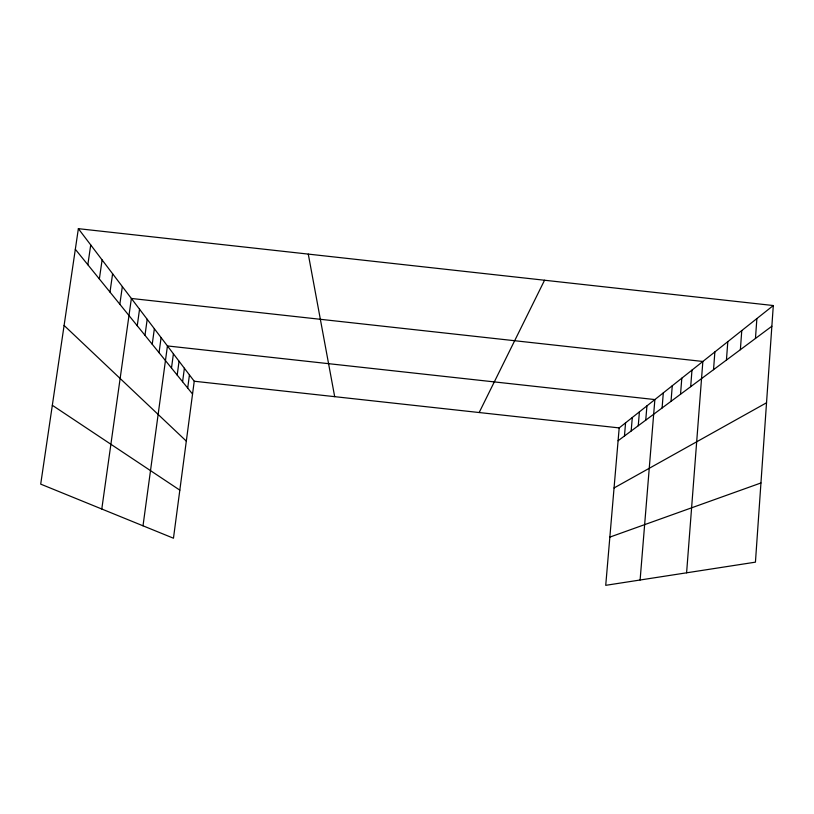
<?xml version="1.0" encoding="UTF-8"?>
<svg xmlns="http://www.w3.org/2000/svg" width="814" height="814" viewBox="0 0 814 814"><rect width="100%" height="100%" fill="white"/><g stroke="black" fill="none" stroke-linecap="round" stroke-linejoin="round"><path stroke-width="1.22" d="M773.3 305.535L755.433 562.159L605.728 585.327L619.189 427.91L773.3 305.535L78.368 228.673L40.7 484.127L173.463 538.217L194.241 381.237L78.368 228.673M755.463 338.461L756.878 318.579M740.374 349.694L741.768 330.576M726.434 360.073L727.808 341.666M713.532 369.678L714.875 351.933M690.689 386.691L691.981 370.105M686.599 572.812L702.858 361.467L131.38 298.463L101.791 509.015M680.535 394.241L681.806 378.184M662.087 407.987L663.308 392.877M671.021 401.333L672.272 385.755M645.746 420.156L646.927 405.881M640.109 580.006L654.873 399.572L167.44 345.94L143.01 525.813M624.46 435.999L625.569 422.832M631.165 431.003L632.305 417.49M638.257 425.732L639.407 411.853M182.59 381.735L184.391 368.264M187.698 388.044L189.438 374.918M171.489 368.03L173.413 353.805M177.198 375.081L179.049 361.243M159.045 352.666L161.101 337.596M144.984 335.297L147.202 319.302M152.228 344.251L154.365 328.734M137.251 325.753L139.55 309.228M119.831 304.253L122.344 286.569M109.992 292.094L112.607 273.758M99.359 278.968L102.106 259.931M87.841 264.743L90.73 244.953M479.171 412.525L544.556 280.24M618.091 440.74L771.855 326.251M614.051 487.962L766.523 402.777M609.849 537.108L760.948 482.967M194.241 381.237L619.189 427.91M52.33 405.291L179.823 490.14M64.103 325.458L186.314 441.117M75.336 249.298L192.542 394.037M308.282 254.11L334.686 396.662"/></g></svg>
